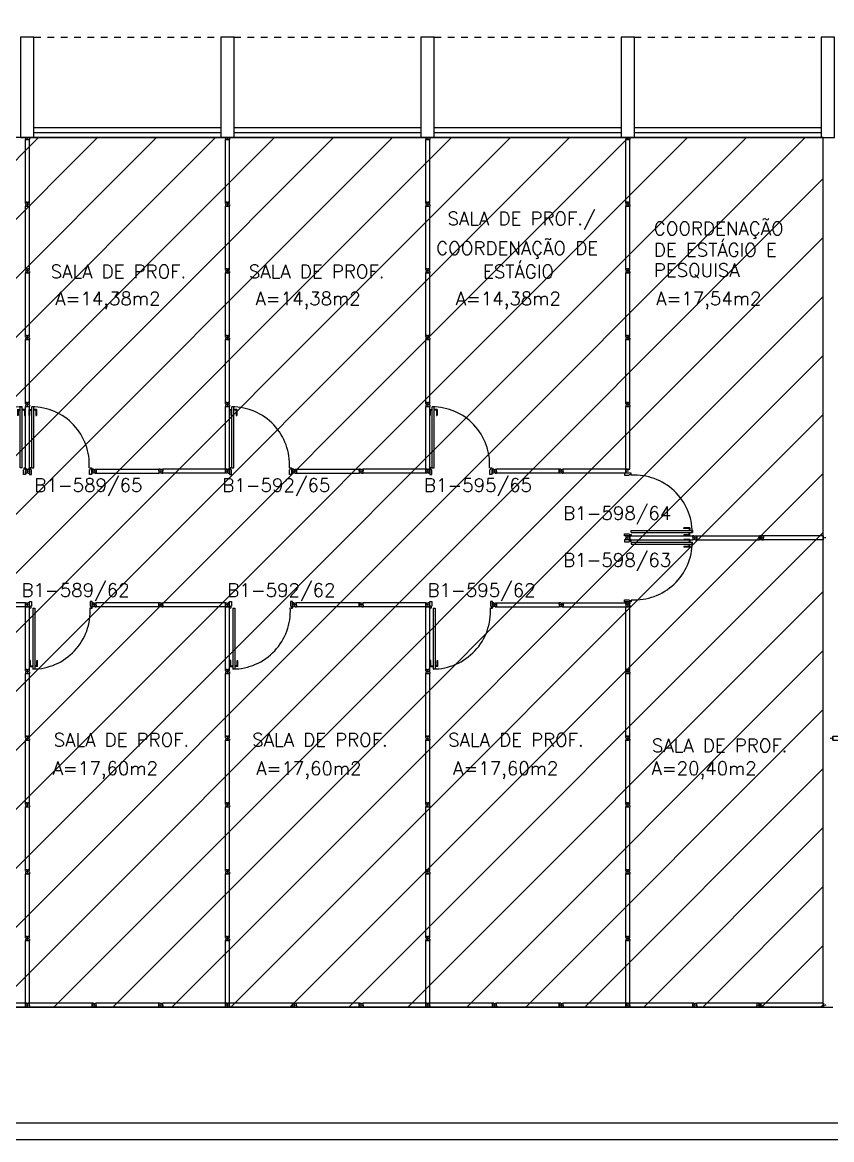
# Model space of a CAD drawing. Extents: x -16 to 243, y 482 to 579.
# Drawn here: x 120.21 to 132.34, y 552.19 to 568.92 of the extents above; entities that cross this region are included whole.
import ezdxf

# ---------------------------------------------------------------- set-up
doc = ezdxf.new("R2010")
doc.units = 0
doc.header["$LTSCALE"] = 0.02
doc.header["$MEASUREMENT"] = 0
doc.linetypes.add('HIDDEN2', pattern=[0.1875, 0.125, -0.0625])
doc.layers.get('0').update_dxf_attribs({"linetype": 'CONTINUOUS'})
for name, color, linetype in [('ALV', 2, 'CONTINUOUS'), ('AREA', 2, 'CONTINUOUS'), ('CENTRO_DE_CUSTO', 1, 'CONTINUOUS'), ('DIV', 2, 'CONTINUOUS'), ('ESQ', 1, 'CONTINUOUS'), ('ESTR', 3, 'CONTINUOUS'), ('PROJ', 1, 'HIDDEN2'), ('TEXTO', 2, 'CONTINUOUS'), ('TEXTO-ENDEREÇO', 2, 'CONTINUOUS'), ('USO1', 2, 'CONTINUOUS')]:
    doc.layers.add(name, color=color, linetype=linetype)
doc.styles.add('1', font='romans.shx')
doc.styles.add('UNB-100', font='simplex.shx', dxfattribs={"height": 0.2})
doc.styles.add('UNB-100-1', font='simplex.shx', dxfattribs={"height": 0.2})
doc.dimstyles.new('1-600', dxfattribs={"dimtxt": 1.1, "dimasz": 2.5, "dimexe": 2, "dimexo": 4, "dimgap": 0.2, "dimtad": 1, "dimdec": 0, "dimzin": 4, "dimdsep": 46, "dimlunit": 6, "dimtxsty": '1', "dimblk1": 'NONE', "dimblk2": 'NONE', "dimsah": 1, "dimcen": 0, "dimclrd": 2, "dimclre": 2, "dimclrt": 2, "dimadec": 0, "dimazin": 0, "dimtfac": 1, "dimtdec": 0, "dimtmove": 2, "dimatfit": 3, "dimldrblk": 'NONE', "dimfxl": 0, "dimtolj": 1, "dimtzin": 0, "dimarcsym": 0})

# ---------------------------------------------------------------- blocks, each defined once
blk = doc.blocks.new('DIVMT-SLN')
for p, q in [((-0.03, 0.03), (-0.03, 0.006)), ((-0.008, 0.03), (-0.03, 0.03)), ((-0.0185, 0.006), (-0.03, 0.006)), ((-0.0185, -0.006), (-0.0185, 0.006)), ((-0.008, 0.03), (-0.008, 0.02)), ((-0.008, 0.02), (0.008, 0.02)), ((-0.0051, 0), (0.0051, 0)), ((0.0051, 0), (-0.0051, 0)), ((-0.0051, 0), (0.0051, 0)), ((0, -0.0051), (0, 0.0051)), ((0, 0.0051), (0, -0.0051)), ((0.008, 0.03), (0.008, 0.02)), ((0.008, 0.03), (0.03, 0.03)), ((0.0205, 0.006), (0.03, 0.006)), ((0.0205, -0.006), (0.0205, 0.006)), ((0.0205, 0.006), (0.0205, -0.006)), ((0.0205, 0.006), (0.03, 0.006)), ((0.97, 0.03), (0.03, 0.03)), ((0.03, 0.006), (0.03, 0.03)), ((0.03, -0.03), (0.03, 0.03)), ((0.03, -0.005), (0.03, 0.005)), ((0.97, -0.03), (0.97, 0.03)), ((0.97, 0.03), (0.97, 0.009)), ((0.97, 0.009), (0.97, 0.027)), ((0.9795, 0.006), (0.97, 0.006)), ((0.97, -0.005), (0.97, 0.005)), ((0.9795, 0.006), (0.9795, -0.006)), ((1.0051, 0), (0.9949, 0)), ((1, 0.0051), (1, -0.0051)), ((-0.0185, -0.006), (-0.03, -0.006)), ((-0.03, -0.03), (-0.03, -0.006)), ((-0.008, -0.03), (-0.03, -0.03)), ((-0.008, -0.03), (-0.008, -0.02)), ((-0.008, -0.02), (0.008, -0.02)), ((0.008, -0.03), (0.008, -0.02)), ((0.008, -0.03), (0.03, -0.03)), ((0.0205, -0.006), (0.03, -0.006)), ((0.0205, -0.006), (0.03, -0.006)), ((0.03, -0.006), (0.03, -0.03)), ((0.97, -0.03), (0.03, -0.03)), ((0.9795, -0.006), (0.97, -0.006)), ((0.97, -0.009), (0.97, -0.027))]:
    blk.add_line(p, q)
blk = doc.blocks.new('PDV2E-SLN')
at = {"layer": 'DIV', "color": 1}
for p, q in [((0.023, 0.925), (0.063, 0.925)), ((0.023, 0.925), (0.023, 0.835)), ((0.033, 0.915), (0.063, 0.915)), ((0.033, 0.915), (0.033, 0.835)), ((0.138, 0.925), (0.097, 0.925)), ((0.128, 0.915), (0.097, 0.915)), ((0.128, 0.915), (0.128, 0.835)), ((0.138, 0.925), (0.138, 0.835)), ((0.033, 0.835), (0.023, 0.835)), ((0.128, 0.835), (0.137, 0.835))]:
    blk.add_line(p, q, dxfattribs=at)
at = {"layer": 'DIV'}
for p, q in [((0.065, 0.05), (0.065, 0.965)), ((0.095, 0.965), (0.065, 0.965)), ((0.095, 0.05), (0.095, 0.965)), ((0.049, 0.05), (0.029, 0.05)), ((0.029, 0.05), (0.029, 0.035)), ((0.029, 0.035), (0.029, -0.035)), ((0.049, 0.02), (0.049, 0.05)), ((0.049, 0.02), (0.059, 0.02)), ((0.059, -0.05), (0.059, 0.02)), ((0.065, 0.05), (0.095, 0.05)), ((0.928, -0.05), (0.928, 0.02)), ((0.938, 0.02), (0.928, 0.02)), ((0.938, 0.05), (0.958, 0.05)), ((0.938, 0.02), (0.938, 0.05)), ((0.958, 0.05), (0.958, 0.035)), ((0.958, 0.035), (0.958, -0.035)), ((0.029, -0.035), (0.029, -0.05)), ((0.029, -0.05), (0.059, -0.05)), ((0.958, -0.05), (0.928, -0.05)), ((0.958, -0.035), (0.958, -0.05))]:
    blk.add_line(p, q, dxfattribs=at)
at = {"layer": 'DIV', "color": 1}
blk.add_arc((0.063, 0.1), 0.864, 356.655, 89.8436, dxfattribs=at)
blk = doc.blocks.new('PDV2D-SLN')
at = {"layer": 'DIV'}
for p, q in [((0.03, 0.05), (0.06, 0.05)), ((0.03, 0.035), (0.03, 0.05)), ((0.03, -0.035), (0.03, 0.035)), ((0.06, 0.05), (0.06, -0.02)), ((0.941, 0.05), (0.941, -0.02)), ((0.971, 0.05), (0.941, 0.05)), ((0.971, 0.035), (0.971, 0.05)), ((0.971, -0.035), (0.971, 0.035)), ((0.03, -0.05), (0.03, -0.035)), ((0.05, -0.05), (0.03, -0.05)), ((0.05, -0.02), (0.06, -0.02)), ((0.05, -0.02), (0.05, -0.05)), ((0.079, -0.05), (0.109, -0.05)), ((0.079, -0.05), (0.079, -0.965)), ((0.109, -0.05), (0.109, -0.965)), ((0.951, -0.02), (0.941, -0.02)), ((0.951, -0.02), (0.951, -0.05)), ((0.951, -0.05), (0.971, -0.05)), ((0.971, -0.05), (0.971, -0.035)), ((0.109, -0.965), (0.079, -0.965))]:
    blk.add_line(p, q, dxfattribs=at)
at = {"layer": 'DIV', "color": 1}
for p, q in [((0.036, -0.925), (0.036, -0.835)), ((0.046, -0.835), (0.036, -0.835)), ((0.046, -0.915), (0.046, -0.835)), ((0.141, -0.915), (0.141, -0.835)), ((0.141, -0.835), (0.151, -0.835)), ((0.151, -0.925), (0.151, -0.835)), ((0.036, -0.925), (0.076, -0.925)), ((0.046, -0.915), (0.076, -0.915)), ((0.141, -0.915), (0.111, -0.915)), ((0.151, -0.925), (0.111, -0.925))]:
    blk.add_line(p, q, dxfattribs=at)
blk.add_arc((0.076, -0.1), 0.864, 270.1564, 3.345, dxfattribs=at)
blk = doc.blocks.new('MTT-SLN')
for p, q in [((-0.008, 0.03), (-0.03, 0.03)), ((-0.03, 0.03), (-0.03, 0.006)), ((-0.0185, 0.006), (-0.03, 0.006)), ((-0.0185, -0.006), (-0.0185, 0.006)), ((-0.008, 0.03), (-0.008, 0.02)), ((-0.008, 0.02), (0.008, 0.02)), ((-0.0051, 0), (0.0051, 0)), ((0, -0.0051), (0, 0.0051)), ((0.008, 0.03), (0.03, 0.03)), ((0.008, 0.03), (0.008, 0.02)), ((0.0205, -0.006), (0.0205, 0.006)), ((0.0205, 0.006), (0.03, 0.006)), ((0.03, 0.006), (0.03, 0.03)), ((-0.03, -0.03), (-0.03, -0.006)), ((-0.0185, -0.006), (-0.03, -0.006)), ((-0.008, -0.03), (-0.03, -0.03)), ((-0.008, -0.02), (0.008, -0.02)), ((-0.008, -0.03), (-0.008, -0.02)), ((0.008, -0.03), (0.008, -0.02)), ((0.008, -0.03), (0.03, -0.03)), ((0.0205, -0.006), (0.03, -0.006)), ((0.03, -0.006), (0.03, -0.03))]:
    blk.add_line(p, q)
blk = doc.blocks.new('DIV-SLN')
for p, q in [((-0.0051, 0), (0.0051, 0)), ((0, -0.0051), (0, 0.0051)), ((0.0205, 0.006), (0.03, 0.006)), ((0.0205, -0.006), (0.0205, 0.006)), ((0.03, 0.03), (0.97, 0.03)), ((0.03, 0.03), (0.03, -0.03)), ((0.03, 0.009), (0.03, 0.027)), ((0.03, 0.005), (0.03, -0.005)), ((0.97, 0.03), (0.97, -0.03)), ((0.9795, 0.006), (0.97, 0.006)), ((0.97, 0.005), (0.97, -0.005)), ((0.9795, -0.006), (0.9795, 0.006)), ((1.0051, 0), (0.9949, 0)), ((0.9949, 0), (1.0051, 0)), ((1, -0.0051), (1, 0.0051)), ((0.0205, -0.006), (0.03, -0.006)), ((0.03, -0.03), (0.03, -0.009)), ((0.03, -0.009), (0.03, -0.027)), ((0.03, -0.03), (0.97, -0.03)), ((0.9795, -0.006), (0.97, -0.006))]:
    blk.add_line(p, q)
blk = doc.blocks.new('DIVINI-SLN')
for p, q in [((-0.005, 0), (0.005, 0)), ((0.008, 0.02), (0, 0.02)), ((0, 0.001), (0, 0.02)), ((0, -0.005), (0, 0.005)), ((0, -0.02), (0, 0.001)), ((0.008, 0.03), (0.03, 0.03)), ((0.008, 0.03), (0.008, 0.02)), ((0.02, 0.006), (0.03, 0.006)), ((0.02, 0.006), (0.02, -0.006)), ((0.02, -0.004), (0.02, 0.004)), ((0.023, 0.006), (0.027, 0.006)), ((0.97, 0.03), (0.03, 0.03)), ((0.03, -0.03), (0.03, 0.03)), ((0.03, 0.009), (0.03, 0.027)), ((0.03, -0.005), (0.03, 0.005)), ((0.97, 0.03), (0.97, 0.009)), ((0.97, -0.03), (0.97, 0.03)), ((0.97, 0.009), (0.97, 0.027)), ((0.98, 0.006), (0.97, 0.006)), ((0.97, -0.005), (0.97, 0.005)), ((0.98, 0.006), (0.98, -0.006)), ((0.99, 0), (1.008, 0)), ((0.999, 0.006), (0.999, -0.006)), ((0, -0.02), (0.008, -0.02)), ((0.008, -0.03), (0.008, -0.02)), ((0.008, -0.03), (0.03, -0.03)), ((0.02, -0.006), (0.03, -0.006)), ((0.023, -0.006), (0.027, -0.006)), ((0.03, -0.009), (0.03, -0.027)), ((0.97, -0.03), (0.03, -0.03)), ((0.98, -0.006), (0.97, -0.006)), ((0.97, -0.009), (0.97, -0.027))]:
    blk.add_line(p, q)
blk = doc.blocks.new('*D38')
at = {"color": 2, "linetype": 'ByBlock'}
for p, q in [((96.184, 572.697), (96.184, 577.197)), ((132.184, 572.697), (132.184, 577.197)), ((132.184, 575.197), (96.184, 575.197))]:
    blk.add_line(p, q, dxfattribs=at)
at = {"color": 2, "linetype": 'ByBlock', "insert": (114.184, 576.13), "char_height": 1.1, "attachment_point": 5, "style": '1'}
blk.add_mtext('\\A1;Administração', dxfattribs=at)
blk = doc.blocks.new('_NONE')
at = {"color": 0, "linetype": 'ByBlock'}
blk.add_circle((0, 0), 0.25, dxfattribs=at)
blk = doc.blocks.new('*D54')
at = {"layer": 'USO1', "color": 2, "lineweight": -2}
for p, q in [((132.184, 572.697), (132.184, 577.197)), ((153.281, 572.697), (153.281, 577.197)), ((153.281, 575.197), (132.184, 575.197))]:
    blk.add_line(p, q, dxfattribs=at)
at = {"layer": 'USO1', "color": 2, "insert": (142.733, 576.13), "char_height": 1.1, "attachment_point": 5, "rotation": 0, "style": '1'}
blk.add_mtext('\\A1;IH Direção', dxfattribs=at)

msp = doc.modelspace()

# ---------------------------------------------------------------- hatches: boundary and pattern name
at = {"layer": 'CENTRO_DE_CUSTO'}
h = msp.add_hatch(dxfattribs=at)
h.set_pattern_fill('ANSI31', color=256, scale=5, style=0)
h.set_pattern_definition([(45, (0, -50), (-0.44194174, 0.44194174), [])])
h.paths.add_polyline_path([(96.257, 567.197), (96.257, 557.168), (108.257, 557.168), (108.257, 554.168), (132.213, 554.168), (132.213, 567.197)])

# ---------------------------------------------------------------- linework, layer by layer
at = {"layer": 'ALV'}
for p, q in [((132.213, 554.168), (132.213, 567.197)), ((132.213, 554.168), (132.355, 554.168)), ((0.227, 552.435), (222.187, 552.435)), ((0.227, 552.185), (222.237, 552.185))]:
    msp.add_line(p, q, dxfattribs=at)
at = {"layer": 'CENTRO_DE_CUSTO'}
msp.add_lwpolyline([(96.257, 567.197), (96.257, 557.168), (108.257, 557.168), (108.257, 554.168), (132.213, 554.168), (132.213, 567.197), (96.257, 567.197)], dxfattribs=at)
at = {"layer": 'DIV'}
for p, q in [((126.279, 562.228), (126.257, 562.228)), ((126.257, 562.228), (126.257, 562.204)), ((126.268, 562.204), (126.257, 562.204)), ((126.257, 562.168), (126.257, 562.192)), ((126.268, 562.192), (126.257, 562.192)), ((126.279, 562.168), (126.257, 562.168)), ((126.268, 562.192), (126.268, 562.204)), ((126.279, 562.228), (126.279, 562.218)), ((126.279, 562.218), (126.295, 562.218)), ((126.279, 562.178), (126.295, 562.178)), ((126.279, 562.168), (126.279, 562.178)), ((126.282, 562.198), (126.292, 562.198)), ((126.292, 562.198), (126.282, 562.198)), ((126.282, 562.198), (126.292, 562.198)), ((126.287, 562.203), (126.287, 562.193)), ((126.287, 562.193), (126.287, 562.203)), ((126.295, 562.228), (126.317, 562.228)), ((126.295, 562.228), (126.295, 562.218)), ((126.295, 562.168), (126.295, 562.178)), ((126.295, 562.168), (126.317, 562.168)), ((126.307, 562.204), (126.317, 562.204)), ((126.307, 562.204), (126.307, 562.192)), ((126.307, 562.192), (126.307, 562.204)), ((126.307, 562.204), (126.317, 562.204)), ((126.307, 562.192), (126.317, 562.192)), ((126.307, 562.192), (126.317, 562.192)), ((126.317, 562.168), (126.317, 562.228)), ((126.317, 562.204), (126.317, 562.228)), ((126.317, 562.193), (126.317, 562.203)), ((126.317, 562.192), (126.317, 562.168)), ((127.257, 560.228), (127.257, 560.168)), ((127.279, 560.228), (127.257, 560.228)), ((127.257, 560.204), (127.257, 560.228)), ((127.266, 560.204), (127.257, 560.204)), ((127.266, 560.204), (127.257, 560.204)), ((127.257, 560.203), (127.257, 560.193)), ((127.266, 560.192), (127.257, 560.192)), ((127.266, 560.192), (127.257, 560.192)), ((127.257, 560.192), (127.257, 560.168)), ((127.279, 560.168), (127.257, 560.168)), ((127.266, 560.192), (127.266, 560.204)), ((127.266, 560.204), (127.266, 560.192)), ((127.279, 560.228), (127.279, 560.218)), ((127.295, 560.218), (127.279, 560.218)), ((127.295, 560.178), (127.279, 560.178)), ((127.279, 560.168), (127.279, 560.178)), ((127.292, 560.198), (127.282, 560.198)), ((127.282, 560.198), (127.292, 560.198)), ((127.292, 560.198), (127.282, 560.198)), ((127.287, 560.193), (127.287, 560.203)), ((127.287, 560.203), (127.287, 560.193)), ((127.295, 560.228), (127.317, 560.228)), ((127.295, 560.228), (127.295, 560.218)), ((127.295, 560.168), (127.295, 560.178)), ((127.295, 560.168), (127.317, 560.168)), ((127.305, 560.204), (127.305, 560.192)), ((127.305, 560.204), (127.317, 560.204)), ((127.305, 560.192), (127.317, 560.192)), ((127.317, 560.228), (127.317, 560.204)), ((127.317, 560.168), (127.317, 560.192))]:
    msp.add_line(p, q, dxfattribs=at)
at = {"layer": 'ESQ'}
for p, q in [((120.387, 567.347), (123.188, 567.347)), ((123.387, 567.347), (126.188, 567.347)), ((126.387, 567.347), (129.188, 567.347)), ((129.387, 567.347), (132.188, 567.347)), ((120.387, 567.272), (123.188, 567.272)), ((120.387, 567.197), (123.188, 567.197)), ((123.387, 567.272), (126.188, 567.272)), ((123.387, 567.197), (126.188, 567.197)), ((126.387, 567.272), (129.188, 567.272)), ((126.387, 567.197), (129.188, 567.197)), ((129.387, 567.272), (132.188, 567.272)), ((129.387, 567.197), (132.188, 567.197))]:
    msp.add_line(p, q, dxfattribs=at)
at = {"layer": 'ESTR'}
for points in [[(120.384, 567.197), (120.384, 568.697), (120.184, 568.697), (120.184, 567.197)], [(123.384, 567.197), (123.384, 568.697), (123.184, 568.697), (123.184, 567.197)], [(126.384, 567.197), (126.384, 568.697), (126.184, 568.697), (126.184, 567.197)], [(129.384, 567.197), (129.384, 568.697), (129.184, 568.697), (129.184, 567.197)], [(132.384, 567.197), (132.384, 568.697), (132.184, 568.697), (132.184, 567.197)]]:
    msp.add_lwpolyline(points, close=True, dxfattribs=at)
at = {"layer": 'PROJ'}
for p, q in [((120.387, 568.697), (123.187, 568.697)), ((123.387, 568.697), (126.187, 568.697)), ((126.387, 568.697), (129.187, 568.697)), ((129.387, 568.697), (132.187, 568.697))]:
    msp.add_line(p, q, dxfattribs=at)

# ---------------------------------------------------------------- block references
at = {"layer": 'DIV'}
for name, p, rotation in [('DIVINI-SLN', (120.287, 567.197), 270), ('DIVINI-SLN', (123.287, 567.197), 270), ('DIVINI-SLN', (126.287, 567.197), 270), ('DIVINI-SLN', (129.287, 567.197), 270), ('DIVMT-SLN', (120.287, 566.198), 270), ('DIVMT-SLN', (123.287, 566.198), 270), ('DIVMT-SLN', (126.287, 566.198), 270), ('DIVMT-SLN', (129.287, 566.198), 270), ('DIVMT-SLN', (120.287, 565.198), 270), ('DIVMT-SLN', (123.287, 565.198), 270), ('DIVMT-SLN', (126.287, 565.198), 270), ('DIVMT-SLN', (129.287, 565.198), 270), ('DIVMT-SLN', (120.287, 564.198), 270), ('DIVMT-SLN', (123.287, 564.198), 270), ('DIVMT-SLN', (126.287, 564.198), 270), ('DIVMT-SLN', (129.287, 564.198), 270), ('PDV2D-SLN', (120.287, 562.198), 180), ('DIVMT-SLN', (120.287, 563.198), 270), ('DIVMT-SLN', (123.287, 563.198), 270), ('DIVMT-SLN', (126.287, 563.198), 270), ('DIVMT-SLN', (129.287, 563.198), 270), ('DIVMT-SLN', (122.287, 562.198), 180), ('DIV-SLN', (123.287, 562.198), 180), ('DIVMT-SLN', (125.287, 562.198), 180), ('DIV-SLN', (126.287, 562.198), 180), ('PDV2D-SLN', (129.287, 561.198), 90), ('PDV2E-SLN', (129.287, 561.198), 270), ('DIVMT-SLN', (130.287, 561.198), 180), ('DIVMT-SLN', (131.287, 561.198), 180), ('DIV-SLN', (132.243, 561.198), 180), ('DIVMT-SLN', (120.287, 560.198), 270), ('DIVMT-SLN', (123.287, 560.198), 270), ('DIVMT-SLN', (126.287, 560.198), 270), ('DIVMT-SLN', (128.287, 560.198), 180), ('DIVMT-SLN', (129.287, 560.198), 180), ('DIVMT-SLN', (129.287, 560.198), 270), ('DIVMT-SLN', (120.287, 559.198), 270), ('DIVMT-SLN', (123.287, 559.198), 270), ('DIVMT-SLN', (126.287, 559.198), 270), ('DIVMT-SLN', (129.287, 559.198), 270), ('DIVMT-SLN', (120.287, 558.198), 270), ('DIVMT-SLN', (123.287, 558.198), 270), ('DIVMT-SLN', (126.287, 558.198), 270), ('DIVMT-SLN', (129.287, 558.198), 270), ('DIVMT-SLN', (120.287, 557.198), 270), ('DIVMT-SLN', (123.287, 557.198), 270), ('DIVMT-SLN', (126.287, 557.198), 270), ('DIVMT-SLN', (129.287, 557.198), 270), ('DIVMT-SLN', (120.287, 556.198), 270), ('DIVMT-SLN', (123.287, 556.198), 270), ('DIVMT-SLN', (126.287, 556.198), 270), ('DIVMT-SLN', (129.287, 556.198), 270), ('DIVMT-SLN', (120.287, 555.198), 270), ('DIVMT-SLN', (123.287, 555.198), 270), ('DIVMT-SLN', (126.287, 555.198), 270), ('DIVMT-SLN', (129.287, 555.198), 270)]:
    msp.add_blockref(name, p, dxfattribs=dict(at, rotation=rotation))
for name, p in [('PDV2E-SLN', (120.287, 562.198)), ('PDV2E-SLN', (123.287, 562.198)), ('PDV2E-SLN', (126.287, 562.198)), ('MTT-SLN', (120.287, 562.198)), ('MTT-SLN', (121.287, 562.198)), ('MTT-SLN', (123.287, 562.198)), ('MTT-SLN', (123.287, 562.198)), ('MTT-SLN', (124.287, 562.198)), ('DIVMT-SLN', (127.287, 562.198)), ('DIVMT-SLN', (128.287, 562.198)), ('MTT-SLN', (129.287, 561.198)), ('DIVMT-SLN', (119.287, 560.198)), ('PDV2D-SLN', (120.287, 560.198)), ('DIVMT-SLN', (121.287, 560.198)), ('DIVMT-SLN', (122.287, 560.198)), ('PDV2D-SLN', (123.287, 560.198)), ('DIVMT-SLN', (124.287, 560.198)), ('DIVMT-SLN', (125.287, 560.198)), ('PDV2D-SLN', (126.287, 560.198)), ('DIV-SLN', (132.325, 558.198)), ('DIVMT-SLN', (119.287, 554.198)), ('DIVMT-SLN', (120.287, 554.198)), ('DIVMT-SLN', (121.287, 554.198)), ('DIVMT-SLN', (122.287, 554.198)), ('DIVMT-SLN', (123.287, 554.198)), ('DIVMT-SLN', (124.287, 554.198)), ('DIVMT-SLN', (125.287, 554.198)), ('DIVMT-SLN', (126.287, 554.198)), ('DIVMT-SLN', (127.287, 554.198)), ('DIVMT-SLN', (128.287, 554.198)), ('DIVMT-SLN', (129.287, 554.198)), ('DIVMT-SLN', (130.287, 554.198)), ('DIVMT-SLN', (131.249, 554.198))]:
    msp.add_blockref(name, p, dxfattribs=at)

# ---------------------------------------------------------------- texts
at = {"layer": 'AREA', "style": 'UNB-100'}
for s, p in [('A=14,38m2', (120.704, 564.683)), ('A=14,38m2', (123.704, 564.683)), ('A=14,38m2', (126.704, 564.683)), ('A=17,54m2', (129.709, 564.683)), ('A=17,60m2', (120.666, 557.647)), ('A=17,60m2', (123.716, 557.647)), ('A=17,60m2', (126.666, 557.647)), ('A=20,40m2', (129.639, 557.647))]:
    msp.add_text(s, height=0.2, dxfattribs=at).set_placement(p)
at = {"layer": 'TEXTO', "linetype": 'Continuous', "style": 'UNB-100'}
for s, p in [('SALA DE PROF./', (126.582, 565.881)), ('COORDENAÇÃO ', (129.674, 565.733)), ('COORDENAÇÃO DE', (126.413, 565.437)), ('DE ESTÁGIO E', (129.674, 565.411)), ('ESTÁGIO', (127.114, 565.087)), ('PESQUISA', (129.674, 565.107)), ('SALA DE PROF.', (120.636, 565.087)), ('SALA DE PROF.', (123.606, 565.087)), ('SALA DE PROF.', (120.681, 558.073)), ('SALA DE PROF.', (123.655, 558.073)), ('SALA DE PROF.', (126.592, 558.073)), ('SALA DE PROF.', (129.645, 557.989))]:
    msp.add_text(s, height=0.2, dxfattribs=at).set_placement(p)
at = {"layer": 'TEXTO-ENDEREÇO', "style": 'UNB-100-1'}
for s, p in [('B1-589/65', (120.39, 561.889)), ('B1-592/65', (123.207, 561.889)), ('B1-595/65', (126.229, 561.889)), ('B1-598/64', (128.315, 561.468)), ('B1-598/63', (128.315, 560.767)), ('B1-589/62', (120.198, 560.317)), ('B1-592/62', (123.283, 560.317)), ('B1-595/62', (126.283, 560.317))]:
    msp.add_text(s, height=0.2, dxfattribs=at).set_placement(p)

# ---------------------------------------------------------------- dimensions: what is measured, and where the dimension line sits
at = {"layer": 'USO1'}
for p1, p2, text, picture, middle in [((153.281, 568.697), (132.184, 568.697), 'IH Direção', '*D54', (142.733, 576.13)), ((132.184, 568.697), (96.184, 568.697), 'Administração', '*D38', (114.184, 576.13))]:
    dim = msp.add_aligned_dim(p1=p1, p2=p2, distance=-6.5, text=text, dimstyle='1-600', dxfattribs=at)
    dim.commit()
    dim.dimension.update_dxf_attribs({"geometry": picture, "text_midpoint": middle})

doc.saveas('drawing.dxf')
